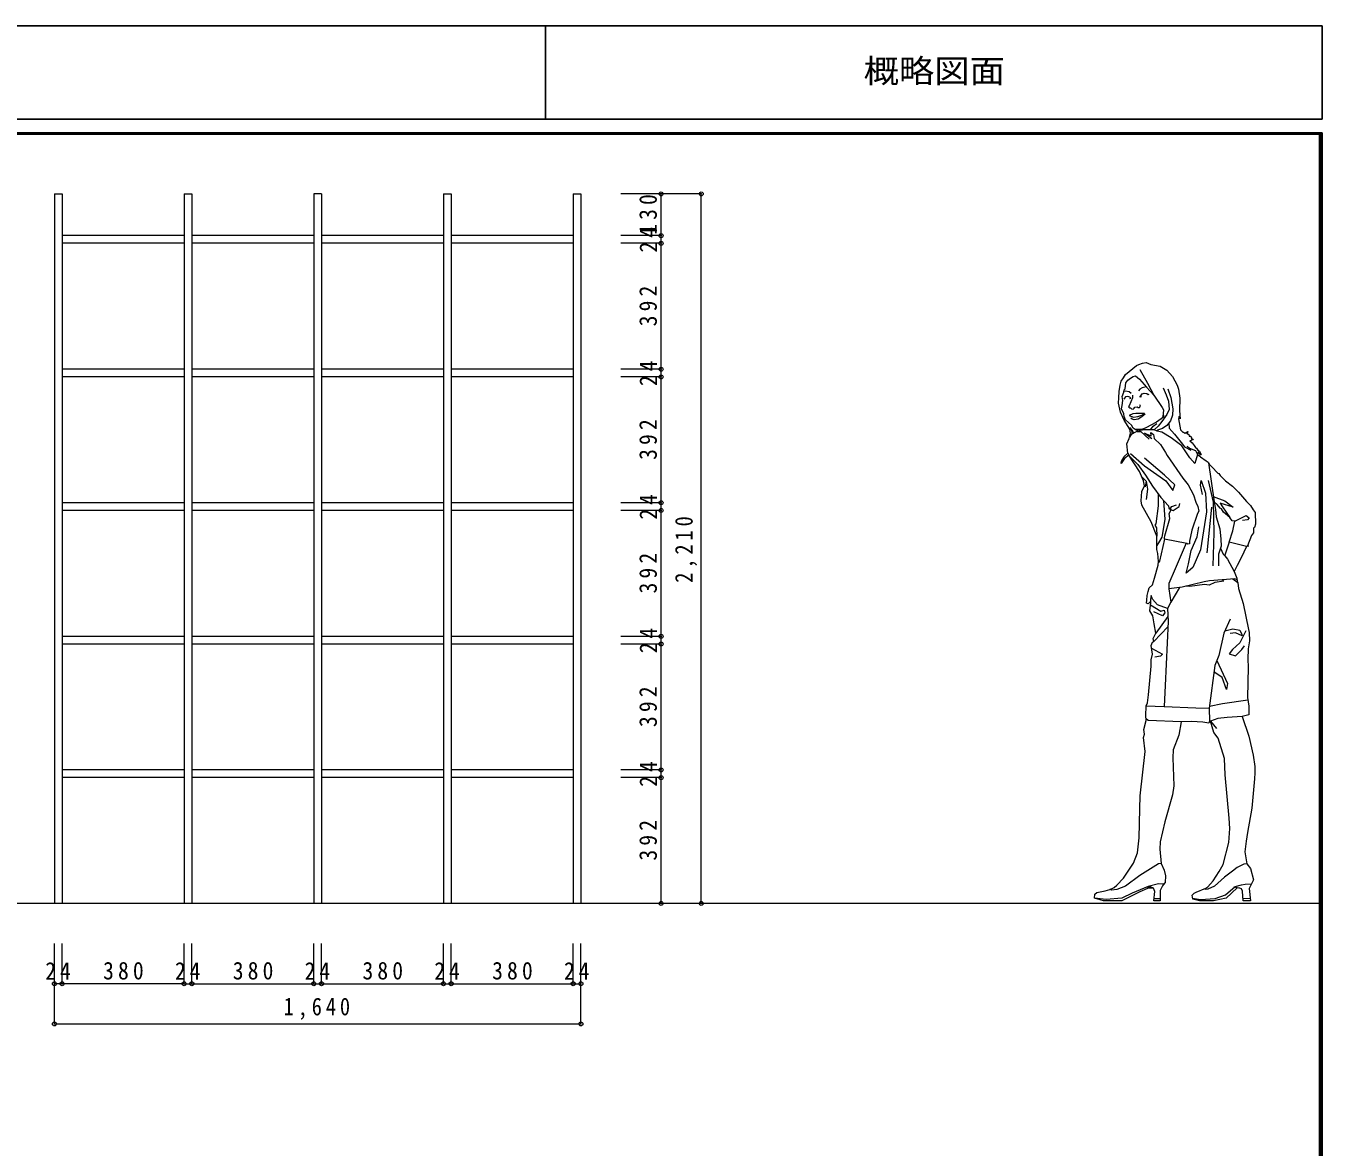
# Model space of a CAD drawing. Units: millimetres at full size, sheet at 1:25. Extents: x -11962 to 10485, y -9055 to 3479.
# Drawn here: x 712 to 4750, y -12 to 3479 of the extents above; entities that cross this region are included whole.
import ezdxf
from ezdxf.enums import TextEntityAlignment as Align

# ---------------------------------------------------------------- set-up
doc = ezdxf.new("R2010")
doc.units = ezdxf.units.MM
doc.header["$LTSCALE"] = 25
doc.header["$PDMODE"] = 32
doc.header["$PDSIZE"] = 12.5
doc.layers.add('5-0', color=7, linetype='Continuous', lineweight=18)
doc.layers.add('F-0', color=6, linetype='Continuous')
doc.styles.add('ＭＳ ゴシック', font='')
doc.styles.get('ＭＳ ゴシック').set_extended_font_data('MS Gothic')

msp = doc.modelspace()

# ---------------------------------------------------------------- linework, layer by layer
at = {"layer": '5-0'}
for p, q in [((800.83, 2956.12), (824.83, 2956.12)), ((800.83, 2956.12), (800.83, 746.12)), ((824.83, 2956.12), (824.83, 746.12)), ((1204.83, 2956.12), (1228.83, 2956.12)), ((1204.83, 2956.12), (1204.83, 746.12)), ((1228.83, 2956.12), (1228.83, 746.12)), ((1632.83, 2956.12), (1608.83, 2956.12)), ((1608.83, 2956.12), (1608.83, 746.12)), ((1632.83, 2956.12), (1632.83, 746.12)), ((2012.83, 2956.12), (2036.83, 2956.12)), ((2012.83, 2956.12), (2012.83, 746.12)), ((2036.83, 2956.12), (2036.83, 746.12)), ((2416.83, 2956.12), (2440.83, 2956.12)), ((2416.83, 2956.12), (2416.83, 746.12)), ((2440.83, 2956.12), (2440.83, 746.12)), ((1204.83, 2826.12), (824.83, 2826.12)), ((1204.83, 2802.12), (824.83, 2802.12)), ((1608.83, 2826.12), (1228.83, 2826.12)), ((1608.83, 2802.12), (1228.83, 2802.12)), ((2012.83, 2826.12), (1632.83, 2826.12)), ((2012.83, 2802.12), (1632.83, 2802.12)), ((2416.83, 2826.12), (2036.83, 2826.12)), ((2416.83, 2802.12), (2036.83, 2802.12)), ((1204.83, 2410.12), (824.83, 2410.12)), ((1204.83, 2386.12), (824.83, 2386.12)), ((1608.83, 2410.12), (1228.83, 2410.12)), ((1608.83, 2386.12), (1228.83, 2386.12)), ((2012.83, 2410.12), (1632.83, 2410.12)), ((2012.83, 2386.12), (1632.83, 2386.12)), ((2416.83, 2410.12), (2036.83, 2410.12)), ((2416.83, 2386.12), (2036.83, 2386.12)), ((1204.83, 1994.12), (824.83, 1994.12)), ((1608.83, 1994.12), (1228.83, 1994.12)), ((2012.83, 1994.12), (1632.83, 1994.12)), ((2416.83, 1994.12), (2036.83, 1994.12)), ((1204.83, 1970.12), (824.83, 1970.12)), ((1608.83, 1970.12), (1228.83, 1970.12)), ((2012.83, 1970.12), (1632.83, 1970.12)), ((2416.83, 1970.12), (2036.83, 1970.12)), ((1204.83, 1578.12), (824.83, 1578.12)), ((1608.83, 1578.12), (1228.83, 1578.12)), ((2012.83, 1578.12), (1632.83, 1578.12)), ((2416.83, 1578.12), (2036.83, 1578.12)), ((1204.83, 1554.12), (824.83, 1554.12)), ((1608.83, 1554.12), (1228.83, 1554.12)), ((2012.83, 1554.12), (1632.83, 1554.12)), ((2416.83, 1554.12), (2036.83, 1554.12)), ((1204.83, 1162.12), (824.83, 1162.12)), ((1204.83, 1138.12), (824.83, 1138.12)), ((1608.83, 1162.12), (1228.83, 1162.12)), ((1608.83, 1138.12), (1228.83, 1138.12)), ((2012.83, 1162.12), (1632.83, 1162.12)), ((2012.83, 1138.12), (1632.83, 1138.12)), ((2416.83, 1162.12), (2036.83, 1162.12)), ((2416.83, 1138.12), (2036.83, 1138.12)), ((4741.67, 746.12), (-4991.67, 746.12))]:
    msp.add_line(p, q, dxfattribs=at)
at = {"layer": '5-0', "color": 4}
for p, q in [((2690.83, 2956.12), (2565.83, 2956.12)), ((2815.83, 2956.12), (2690.83, 2956.12)), ((2690.83, 2826.12), (2565.83, 2826.12)), ((2690.83, 2802.12), (2565.83, 2802.12)), ((2690.83, 2410.12), (2565.83, 2410.12)), ((2690.83, 2386.12), (2565.83, 2386.12)), ((2690.83, 1994.12), (2565.83, 1994.12)), ((2690.83, 1970.12), (2565.83, 1970.12)), ((2690.83, 1578.12), (2565.83, 1578.12)), ((2690.83, 1554.12), (2565.83, 1554.12)), ((2690.83, 1162.12), (2565.83, 1162.12)), ((2690.83, 1138.12), (2565.83, 1138.12)), ((2690.83, 746.12), (2565.83, 746.12)), ((2815.83, 746.12), (2690.83, 746.12)), ((800.83, 496.12), (800.83, 621.12)), ((824.83, 496.12), (824.83, 621.12)), ((1204.83, 496.12), (1204.83, 621.12)), ((1204.83, 496.12), (1204.83, 621.12)), ((1228.83, 496.12), (1228.83, 621.12)), ((1608.83, 496.12), (1608.83, 621.12)), ((1632.83, 496.12), (1632.83, 621.12)), ((2012.83, 496.12), (2012.83, 621.12)), ((2036.83, 496.12), (2036.83, 621.12)), ((2416.83, 496.12), (2416.83, 621.12)), ((2440.83, 496.12), (2440.83, 621.12)), ((800.83, 371.12), (800.83, 496.12)), ((2440.83, 371.12), (2440.83, 496.12))]:
    msp.add_line(p, q, dxfattribs=at)
at = {"layer": '5-0', "color": 3}
for p, q in [((2690.83, 2826.12), (2690.83, 2956.12)), ((2815.83, 746.12), (2815.83, 2956.12)), ((2690.83, 2802.12), (2690.83, 2826.12)), ((2690.83, 2410.12), (2690.83, 2802.12)), ((2690.83, 2386.12), (2690.83, 2410.12)), ((2690.83, 1994.12), (2690.83, 2386.12)), ((2690.83, 1970.12), (2690.83, 1994.12)), ((2690.83, 1578.12), (2690.83, 1970.12)), ((2690.83, 1554.12), (2690.83, 1578.12)), ((2690.83, 1162.12), (2690.83, 1554.12)), ((2690.83, 1138.12), (2690.83, 1162.12)), ((2690.83, 746.12), (2690.83, 1138.12)), ((824.83, 496.12), (800.83, 496.12)), ((1204.83, 496.12), (824.83, 496.12)), ((1204.83, 496.12), (1228.83, 496.12)), ((1228.83, 496.12), (1608.83, 496.12)), ((1608.83, 496.12), (1632.83, 496.12)), ((1632.83, 496.12), (2012.83, 496.12)), ((2012.83, 496.12), (2036.83, 496.12)), ((2036.83, 496.12), (2416.83, 496.12)), ((2416.83, 496.12), (2440.83, 496.12)), ((800.83, 371.12), (2440.83, 371.12))]:
    msp.add_line(p, q, dxfattribs=at)
at = {"layer": '5-0', "color": 8}
for p, q in [((4254.79, 2271.69), (4257.05, 2255.65)), ((4167.64, 2221.86), (4177.86, 2217.91)), ((4396.42, 2119), (4413.43, 1997.41)), ((4405.19, 1979.95), (4390.63, 1838.63)), ((4487.79, 1745.07), (4472.43, 1756.65)), ((4305.67, 1730.44), (4278.34, 1684.41)), ((4269.99, 1640.25), (4232.34, 1587.99)), ((4269.94, 1607.28), (4225.35, 1562.23)), ((4485.91, 794.84), (4474.93, 796.67)), ((4245.53, 760.54), (4226.83, 760.98)), ((4526.6, 762.07), (4503.47, 760.76))]:
    msp.add_line(p, q, dxfattribs=at)
for points in [[(4210.94, 1729.2), (4221.49, 1738.64), (4227.8, 1758.99), (4239.48, 1799.56), (4239.94, 1811.13), (4238.14, 1836.54), (4235.58, 1848.56), (4234.74, 1890.03), (4217.87, 1934.55), (4188.38, 1987.04), (4186.55, 2000.06), (4188.2, 2029.68), (4196.83, 2046.62), (4193.76, 2062.12), (4181.69, 2091.39), (4147.99, 2142.4), (4134.7, 2131.65), (4124.18, 2116.62), (4124.94, 2123.8), (4133.73, 2138.47), (4145.28, 2149.1), (4141.25, 2177.73), (4148.6, 2194.69), (4153.58, 2211.27), (4150.8, 2223.18), (4133.5, 2251.85), (4122.16, 2275.92), (4115.53, 2304.19), (4116.31, 2320.67), (4117.48, 2340.73), (4120.98, 2359.91), (4124.48, 2372.79), (4131.05, 2383.29), (4137.27, 2393.95), (4171.62, 2421.4), (4179.1, 2424.9), (4190.23, 2428.67), (4202.19, 2430.82), (4216.42, 2425.05), (4245.25, 2420.06)], [(4181.92, 2409.02), (4206.36, 2366.16), (4226.76, 2327.57)], [(4245.25, 2420.06), (4266.25, 2407.59), (4283.73, 2387.68), (4299, 2360.03), (4302.43, 2348.13), (4307.26, 2320.36), (4306.3, 2281.42), (4306.46, 2267.67), (4308.22, 2255.15), (4305.25, 2263.7), (4302.95, 2255.2), (4306.43, 2233.18), (4309.16, 2221.42), (4315.81, 2213.74), (4318.41, 2214.11), (4321.5, 2211.01), (4324.73, 2213.23), (4326.08, 2209.88), (4331.43, 2215.94), (4332.29, 2216.06), (4329.68, 2209.5), (4335.37, 2206.76), (4336.1, 2201.55), (4339.57, 2202.04), (4343.65, 2198.19), (4342.28, 2195.35), (4347.11, 2192.48), (4348.34, 2190), (4343.01, 2190.14), (4342.63, 2186.54), (4338.17, 2186.8), (4345.22, 2180.71), (4351.64, 2172.77), (4355.58, 2165.9), (4359.06, 2164.08), (4362.64, 2157.5), (4368.33, 2154.76), (4373.38, 2143.97), (4371.89, 2141.99), (4363.71, 2152.82)], [(4202.04, 2355.48), (4189.77, 2352.36), (4182.06, 2348.21), (4177.78, 2342.54)], [(4255.44, 2352.16), (4264.22, 2330.46), (4271.46, 2310.99), (4273.57, 2284.26), (4266.77, 2268.55), (4251.06, 2247.71), (4239.03, 2232.7), (4226.79, 2220.75)], [(4269.83, 2348.86), (4278.88, 2322.28), (4285.46, 2287.15), (4284.26, 2266.5), (4277.28, 2249.14), (4266.75, 2235.16), (4252.38, 2225.16), (4237.45, 2220.6), (4234.69, 2216.94)], [(4151.22, 2318.38), (4154.37, 2320.05), (4150.75, 2322.77), (4144.7, 2325.45), (4138.07, 2324.52), (4134.71, 2320.05), (4132.24, 2316.79)], [(4155.69, 2334.67), (4148.65, 2339.98), (4137.21, 2341.6), (4132.86, 2340.99)], [(4159.46, 2329.67), (4158.89, 2320.68), (4149.49, 2295.7), (4147.03, 2292.44), (4150.08, 2289.34), (4152.79, 2289.72), (4156.74, 2286.74), (4161.68, 2285.44), (4164.14, 2288.7), (4166.22, 2291.45), (4173.58, 2292.64), (4176.33, 2290.56), (4181.45, 2291.28), (4184.55, 2295.41), (4182.46, 2299.41)], [(4187.33, 2323.76), (4181.91, 2322.99), (4185.15, 2327.29), (4189.68, 2333.3), (4195.45, 2335.95), (4204.22, 2334.73), (4208.35, 2331.62), (4211.06, 2332.01)], [(4199.17, 2270.12), (4188.6, 2262.18), (4176.8, 2254.38), (4165.05, 2252.73), (4158.04, 2254.51), (4154.6, 2257.1)], [(4272.44, 2242.72), (4273.44, 2226.89), (4290.49, 2207.57), (4314.85, 2177), (4321.77, 2168.54), (4341.31, 2157.77), (4329.7, 2170.48), (4337.48, 2164.61), (4355.31, 2157.28), (4362.32, 2144.55), (4353.72, 2116.09), (4338.04, 2134.37), (4313.4, 2171.26), (4279.73, 2196.64), (4251.09, 2213.92), (4236.7, 2217.23), (4226.79, 2220.75), (4215.66, 2221.23), (4195.63, 2220.87), (4179.57, 2218.62), (4170.67, 2214.91), (4155.5, 2206.23), (4149.8, 2198.67)], [(4164, 2211.1), (4159.89, 2218.72), (4151.14, 2228.56), (4157.82, 2215.97), (4157.39, 2207.31)], [(4215.66, 2221.23), (4223.95, 2232.22), (4235.04, 2240.75)], [(4174.3, 2216.43), (4184.89, 2215.68), (4211.57, 2191.98)], [(4219.66, 2192.71), (4196.99, 2211.24), (4217.85, 2202.7), (4216.44, 2212.74), (4224.68, 2206.52), (4226.43, 2194.07), (4246.3, 2175.15), (4262.01, 2150.73), (4267.04, 2141.2), (4315.92, 2070.23), (4332.73, 2049.65), (4349.35, 2018.81), (4357.1, 1995.73), (4363.44, 1982.69), (4365.93, 1967.88), (4361.55, 1961.13), (4344.39, 1908.33), (4336.91, 1874.1), (4336.83, 1865.9), (4332.06, 1864.82), (4328.4, 1867.58), (4259.36, 1880.82), (4258.79, 1884.84), (4260.3, 1891.61), (4275.35, 1944.92), (4274.01, 1960.3), (4279.77, 1971.76), (4285.73, 1970.14), (4304.87, 1982.66), (4306.89, 1991.54)], [(4145.28, 2149.1), (4149.84, 2139.59), (4175.93, 2113.24), (4199.83, 2080.15), (4221.83, 2045.96), (4247.68, 2010.67), (4271.22, 1984.49), (4272.21, 1977.46), (4279.77, 1971.76), (4278.44, 1975.57), (4277.72, 1977.62), (4281.52, 1982.66), (4296.33, 1988.01)], [(4153.06, 2147.72), (4196.97, 2109.24), (4263.7, 2062.9), (4284.79, 2032.27), (4290.85, 2050.32), (4259.6, 2080.35), (4197.26, 2133.44)], [(4363.71, 2152.82), (4362.32, 2144.55), (4369.1, 2139.25), (4371.74, 2136.67), (4388.56, 2124.66), (4395.6, 2120.49), (4399.55, 2113.32), (4407, 2106.22), (4424.79, 2086.6), (4428.51, 2085.35), (4432.09, 2078.78), (4449.4, 2062.63), (4471.29, 2045.35), (4489.83, 2026.72), (4514.17, 1998.29), (4527.52, 1985.12), (4535.55, 1972.09), (4541.1, 1964.02), (4542.75, 1927.09), (4539.75, 1916.94), (4536.52, 1914.71), (4535.87, 1900.46), (4529.9, 1892.55), (4517.68, 1859.86), (4520.41, 1859.36), (4514.46, 1857.64), (4498.14, 1822.62), (4485.56, 1798.73), (4475.73, 1780.54), (4484.85, 1759.7), (4485.33, 1750.03), (4487.79, 1745.07), (4489.36, 1727.59), (4503.8, 1680.33), (4520.65, 1599.27), (4522.49, 1589.79), (4524.33, 1564.26), (4519.39, 1538.93), (4518.58, 1506.96), (4519.38, 1482.3)], [(4188.6, 2074.65), (4202.48, 2061.27), (4199.23, 2043.6)], [(4202.48, 2061.27), (4206.33, 2036.82), (4201.83, 2004.65)], [(4377.12, 2019.43), (4370.94, 2048.87), (4372.92, 2063.9), (4386.66, 2024.45), (4389.9, 1966.33), (4371.32, 1847.8), (4347.1, 1792.79), (4326.74, 1774.36), (4333.64, 1804.01), (4342.52, 1845.81), (4361.2, 1887.75), (4365.75, 1919.52)], [(4395.59, 2062.98), (4410.28, 1996.23), (4412.98, 1901.17), (4410.52, 1831.18), (4409.46, 1797.86)], [(4239.57, 2021.74), (4239.13, 1984.08), (4232.17, 1928.62), (4228.72, 1924.04), (4233.97, 1915.76), (4234.74, 1890.03)], [(4256.33, 2001.06), (4259.74, 1942.32), (4250.66, 1887.39), (4240.52, 1869.17), (4235.33, 1860.73)], [(4411.12, 2013.96), (4446.95, 2000.56), (4473.29, 1980.71), (4432.82, 1993.25), (4439.74, 1981.93), (4462.88, 1947.73)], [(4477.72, 1936.54), (4513.16, 1954.97), (4522.49, 1946.86), (4518, 1940.9), (4502.34, 1938.7)], [(4326.77, 1867.9), (4292.35, 1788.79), (4272.98, 1743.05), (4272.53, 1725.79), (4278.34, 1684.41), (4268.77, 1665.05), (4236.96, 1675.74), (4222.14, 1693.73), (4217.29, 1704.93), (4215.6, 1693.63), (4215.91, 1686.17)], [(4259.36, 1880.82), (4243.24, 1811.8), (4239.78, 1807.2)], [(4514.46, 1857.64), (4485.98, 1865.54), (4460.97, 1871.27)], [(4433.24, 1852.81), (4427.34, 1833.96), (4427.13, 1797.47)], [(4446.92, 1828.69), (4455.69, 1818.69), (4475.73, 1780.54)], [(4485.12, 1754.35), (4478.26, 1757.14), (4399.31, 1750.56), (4382.95, 1747.44), (4313.91, 1731.6), (4272.53, 1725.79)], [(4439.36, 1753.9), (4444.17, 1750.27), (4415.88, 1746.29), (4398.65, 1737.76), (4384.2, 1740.04), (4337.8, 1733.52), (4325.41, 1734.24)], [(4041.75, 775.53), (4048.09, 780.4), (4074.37, 785.78), (4088.37, 790.04), (4102.64, 795.58), (4110.47, 802.88), (4130.92, 825.48), (4162.24, 871.8), (4174.48, 904.24), (4180.21, 950.45), (4182.28, 1041.24), (4183.55, 1081.23), (4198.82, 1219.63), (4193.58, 1263.13), (4197.09, 1273.36), (4195.01, 1288.11), (4202.14, 1315.65), (4201.43, 1330.59), (4202.38, 1361.69), (4206.36, 1371.1), (4208.84, 1396.22), (4217.61, 1485.05), (4217.41, 1505.37), (4222.03, 1522.83), (4217.39, 1549.6), (4222.12, 1560), (4225.35, 1562.23), (4224.01, 1571.77), (4232.34, 1587.99), (4226.65, 1617.27), (4222.74, 1641.49), (4213.8, 1657.05), (4216.34, 1683.06), (4215.91, 1686.17), (4207.75, 1679.26), (4202.97, 1681.72), (4204.28, 1691.1), (4205.24, 1705.4), (4208.56, 1717.36), (4210.94, 1729.2)], [(4215.64, 1675.96), (4247.87, 1656.37), (4258.46, 1659.71), (4259.64, 1651.27), (4252.65, 1641.99), (4225.4, 1654.45)], [(4268.77, 1665.05), (4270.77, 1624.57), (4261.25, 1425.39), (4258.25, 1359.22)], [(4463.37, 1631.34), (4443.64, 1588.01), (4428.16, 1518.87), (4415.94, 1487.66), (4398.42, 1354.33)], [(4447.06, 1595.53), (4471.81, 1601.8), (4493.4, 1596.85), (4500.08, 1584.27), (4500.76, 1579.45), (4479.78, 1588.79), (4464.12, 1586.59)], [(4512.07, 1595.17), (4493.3, 1558.13), (4471.05, 1537.18), (4460.95, 1523.78), (4479.96, 1517.54), (4500.48, 1537.63), (4508.77, 1548.62)], [(4218.87, 1541.08), (4252.45, 1523.07), (4246.67, 1516.12), (4229.19, 1513.67)], [(4422, 1503.13), (4455.83, 1431.2), (4452.34, 1412.28), (4438.41, 1450.26), (4413.27, 1467.29)], [(4519.38, 1482.3), (4517.54, 1387.96), (4522.31, 1360.31), (4521.63, 1333.67), (4501.17, 1328.14), (4522.21, 1266.8), (4534.83, 1208.41), (4540.7, 1172.96), (4540.9, 1152.64), (4539.86, 1134.8), (4531.42, 1042.51), (4517.24, 967.08), (4513.09, 939.96), (4508.92, 906.64), (4515.9, 869.57), (4526.67, 854.63), (4536.21, 819.33), (4523.14, 792.72), (4527.27, 754.6), (4503.72, 754.6), (4502.47, 784.88), (4498.57, 791.29), (4493.42, 793.86), (4490.19, 794.29), (4485.91, 794.84), (4451.6, 763.14), (4411.7, 754.6), (4368.11, 754.6), (4347, 760), (4345.31, 771.6), (4351.5, 778.4), (4358.2, 781.11), (4387.98, 794.02), (4393.57, 798.34), (4410.69, 816.75), (4429.84, 845.98), (4441.68, 867.68), (4459.67, 936), (4462.83, 979.61), (4460.38, 1012.09)], [(4518.99, 1379.61), (4439.42, 1368.38), (4399.05, 1359.11)], [(4202.38, 1361.69), (4258.25, 1359.22), (4357.04, 1355.89), (4398.42, 1354.33), (4398.79, 1314.06)], [(4460.38, 1012.09), (4448.46, 1146.74), (4445.73, 1197.4), (4426.66, 1260.47), (4412.89, 1278.59), (4402.49, 1313.71), (4398.79, 1313.77), (4397.04, 1307.63), (4378.95, 1310.4), (4343.27, 1312.47), (4310.52, 1312.3), (4304.01, 1270.68), (4286.55, 1224.87), (4284.76, 1199.85), (4288.35, 1112.79), (4284.11, 1084.73), (4260.49, 1000.9), (4245.35, 938.61), (4245.05, 915.56), (4248.86, 870.44), (4257.82, 850.4), (4262.51, 831.85), (4261.41, 811.68), (4255.44, 803.78), (4252.34, 800.68), (4245.49, 786.44), (4245.53, 754.6), (4226.08, 754.6), (4229.49, 783.75), (4225.15, 794.21), (4206.05, 793.16), (4182.16, 782.43), (4126.68, 754.6), (4069.48, 754.39), (4040.85, 763.01), (4041.75, 775.53)], [(4310.52, 1312.3), (4207.73, 1316.44), (4201.9, 1320.84)], [(4501.17, 1328.14), (4454.63, 1325.67), (4424.94, 1322.73), (4402.49, 1313.71), (4420.82, 1290.81)], [(4248.86, 870.44), (4240.43, 869.26), (4182.05, 832.8), (4137.51, 799.93), (4111.1, 789.66), (4094.63, 787.35), (4088.37, 790.04)], [(4515.9, 869.57), (4505.73, 868.14), (4485.69, 857.69), (4470.6, 846.96), (4445.78, 828.41), (4414.74, 800.1), (4393.97, 790.42), (4386.75, 789.4), (4387.98, 794.02)], [(4257.48, 806.48), (4240.5, 807.42), (4208.48, 799.24), (4158.6, 778.1), (4126.38, 762.52), (4077.6, 758.71), (4040.85, 763.01)], [(4225.15, 794.21), (4217.33, 797.41), (4202.77, 796.82)], [(4346.57, 762.99), (4371.35, 758.95), (4417.21, 762.06), (4449.17, 772.92), (4479.18, 799.01), (4499.33, 804.31), (4510.17, 805.83), (4530.25, 807.2)]]:
    msp.add_lwpolyline(points, dxfattribs=at)
for points in [[(4168.33, 2389.09), (4181.39, 2379.24), (4203.12, 2354.24), (4225.44, 2329.51), (4251.79, 2290.61), (4256.48, 2283.49), (4253.38, 2261.76), (4249.07, 2256.03), (4234.07, 2244.71), (4200.81, 2227.75), (4188.41, 2222.73), (4167.64, 2221.86), (4161.46, 2226.52), (4155.86, 2235.77), (4137.55, 2252.42), (4133.66, 2262.56), (4132.53, 2270.59), (4124.89, 2287.13), (4126.8, 2296.82), (4129.08, 2312.71), (4127.27, 2325.56), (4132.41, 2338.57), (4133.81, 2346.14), (4136.22, 2349.35), (4139.01, 2367.36), (4145.23, 2375.6), (4152.94, 2382.01), (4161.15, 2387.66)], [(4197.28, 2272.62), (4170.26, 2272.51), (4160.62, 2271.16), (4149.07, 2265.85), (4162.66, 2261), (4175.92, 2262.86), (4188.19, 2267.35)], [(4420.01, 1950.55), (4431.88, 1912.43), (4434.23, 1880.8), (4435.66, 1859.29), (4433.24, 1852.81), (4442.11, 1833.57), (4446.92, 1828.69), (4460.88, 1868.92), (4460.97, 1871.27), (4472.19, 1906.56), (4477.72, 1936.54), (4470.41, 1938.17), (4462.88, 1947.73), (4442.84, 1964.38), (4436.92, 1975.05), (4432.22, 1977.04), (4423.44, 1989.08), (4413.43, 1997.41), (4417.71, 1973.24)]]:
    msp.add_lwpolyline(points, close=True, dxfattribs=at)
at = {"layer": '5-0', "color": 3}
for p in [(2690.83, 2956.12), (2815.83, 2956.12), (2690.83, 2826.12), (2690.83, 2802.12), (2690.83, 2410.12), (2690.83, 2386.12), (2690.83, 1994.12), (2690.83, 1970.12), (2690.83, 1578.12), (2690.83, 1554.12), (2690.83, 1162.12), (2690.83, 1138.12), (2690.83, 746.12), (2815.83, 746.12), (800.83, 496.12), (824.83, 496.12), (1204.83, 496.12), (1228.83, 496.12), (1608.83, 496.12), (1632.83, 496.12), (2012.83, 496.12), (2036.83, 496.12), (2416.83, 496.12), (2440.83, 496.12), (800.83, 371.12), (2440.83, 371.12)]:
    msp.add_point(p, dxfattribs=at)
at = {"layer": 'F-0'}
for p, q in [((2331.08, 3479.17), (2331.08, 3188.41)), ((-5000, 3188.41), (4750, 3188.41)), ((-5000, 3145.83), (4750, 3145.83)), ((-5000, 3141.67), (4750, 3141.67)), ((4741.67, 3145.83), (4741.67, -3504.17)), ((4745.83, 3145.83), (4745.83, -3504.17)), ((4750, 3145.83), (4750, -3504.17))]:
    msp.add_line(p, q, dxfattribs=at)
msp.add_lwpolyline([(-5000, 3479.17), (4750, 3479.17), (4750, 3188.41)], dxfattribs=at)

# ---------------------------------------------------------------- texts
at = {"layer": '5-0', "char_height": 54.99, "attachment_point": 7, "rotation": 90, "style": 'ＭＳ ゴシック'}
for s, insert in [('\\T1.38;\\W0.9;130', (2678.33, 2828.62)), ('\\T1.36;\\W0.9;24', (2678.33, 2773.49)), ('\\T1.38;\\W0.9;392', (2678.33, 2543.62)), ('\\T1.36;\\W0.9;24', (2678.33, 2357.49)), ('\\T1.38;\\W0.9;392', (2678.33, 2127.62)), ('\\T1.36;\\W0.9;24', (2678.33, 1941.49)), ('\\T1.38;\\W0.85;2,210', (2803.33, 1744.87)), ('\\T1.38;\\W0.9;392', (2678.33, 1711.62)), ('\\T1.36;\\W0.9;24', (2678.33, 1525.49)), ('\\T1.38;\\W0.9;392', (2678.33, 1295.62)), ('\\T1.36;\\W0.9;24', (2678.33, 1109.49)), ('\\T1.38;\\W0.9;392', (2678.33, 879.62))]:
    msp.add_mtext(s, dxfattribs=dict(at, insert=insert))
at = {"layer": '5-0', "char_height": 54.99, "attachment_point": 7, "style": 'ＭＳ ゴシック'}
for s, insert in [('\\T1.36;\\W0.9;24', (772.2, 508.62)), ('\\T1.38;\\W0.9;380', (952.33, 508.62)), ('\\T1.36;\\W0.9;24', (1176.2, 508.62)), ('\\T1.38;\\W0.9;380', (1356.33, 508.62)), ('\\T1.36;\\W0.9;24', (1580.2, 508.62)), ('\\T1.38;\\W0.9;380', (1760.33, 508.62)), ('\\T1.36;\\W0.9;24', (1984.2, 508.62)), ('\\T1.38;\\W0.9;380', (2164.33, 508.62)), ('\\T1.36;\\W0.9;24', (2388.2, 508.62)), ('\\T1.38;\\W0.85;1,640', (1514.58, 383.62))]:
    msp.add_mtext(s, dxfattribs=dict(at, insert=insert))
at = {"layer": 'F-0', "color": 7, "style": 'ＭＳ ゴシック', "width": 1.1}
msp.add_text('概略図面', height=73.31, dxfattribs=at).set_placement((3321.79, 3280.23), align=Align.BOTTOM_LEFT)

doc.saveas('drawing.dxf')
